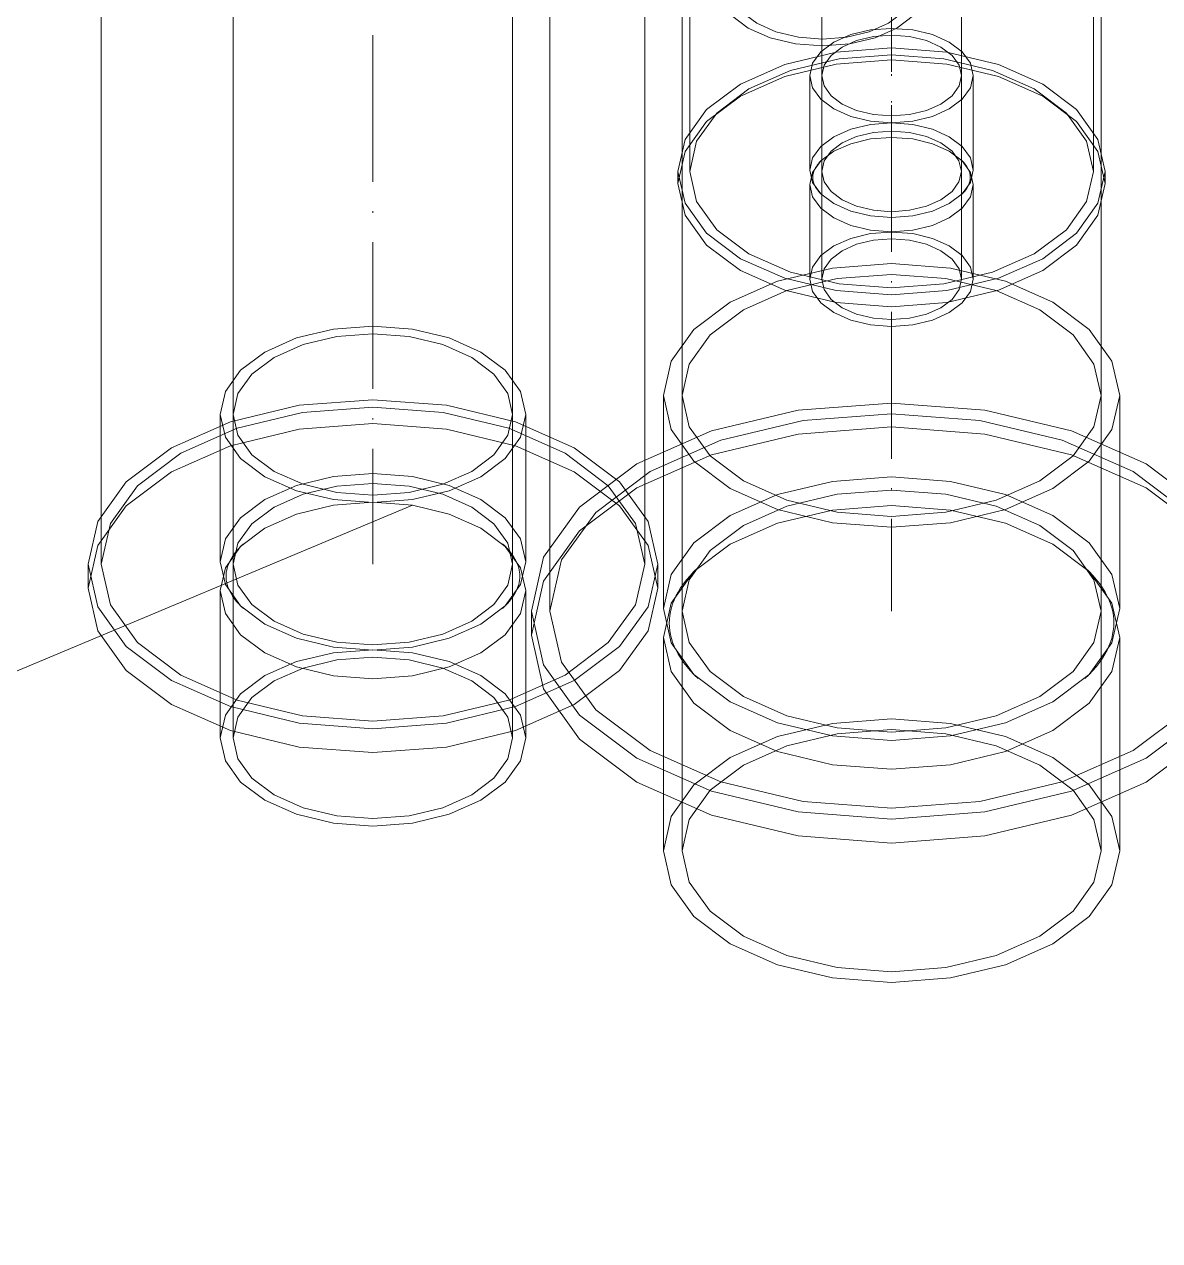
# Model space of a CAD drawing. Header units: millimetres. Extents: x -88595 to 880822, y -1054509 to -148035.
# Drawn here: x 387081.5 to 387158.9, y -308952 to -308869.1 of the extents above; entities that cross this region are included whole.
import ezdxf

# ---------------------------------------------------------------- set-up
doc = ezdxf.new("R2010")
doc.units = ezdxf.units.MM
doc.linetypes.add('$12$ADSK_Осевая', pattern=[14, 10, -2, 0, -2])
for name, color, linetype, lineweight in [('Изоляция', 7, 'Continuous', 18), ('Марки', 7, 'Continuous', 20), ('Трубопровод', 7, 'Continuous', 18), ('Трубопроводы', 7, 'Continuous', 18)]:
    doc.layers.add(name, color=color, linetype=linetype, lineweight=lineweight)

# ---------------------------------------------------------------- blocks, each defined once
blk = doc.blocks.new('$0$ADSK_МедьПайка_Муфта - Муфта медная под пайку-4468528-В_ОВ3_4')
at = {"layer": 'Трубопроводы', "color": 134, "true_color": 0x00a6a6}
for p, q in [((14948.945, 14985.5), (14948.945, 14970.966)), ((14950.215, 14985.5), (14950.215, 14954.473)), ((14978.785, 14954.473), (14978.785, 14985.5)), ((14980.055, 14970.966), (14980.055, 14985.5)), ((14948.945, 14969.007), (14948.945, 14954.473)), ((14980.055, 14954.473), (14980.055, 14969.007))]:
    blk.add_line(p, q, dxfattribs=at)
for points in [[(14975.499, 14991.85, 0), (14972.278, 14993.277, 0), (14968.526, 14994.175, 0), (14964.5, 14994.481, 0), (14960.474, 14994.175, 0), (14956.723, 14993.277, 0), (14953.501, 14991.85, 0), (14951.029, 14989.99, 0), (14949.475, 14987.824, 0), (14948.945, 14985.5, 0), (14949.475, 14983.176, 0), (14951.029, 14981.01, 0), (14953.501, 14979.15, 0)], [(14954.399, 14979.668, 0), (14952.129, 14981.376, 0), (14950.702, 14983.365, 0), (14950.215, 14985.5, 0), (14950.702, 14987.634, 0), (14952.129, 14989.624, 0), (14954.399, 14991.332, 0), (14957.358, 14992.642, 0), (14960.803, 14993.466, 0), (14964.5, 14993.747, 0), (14968.197, 14993.466, 0), (14971.643, 14992.642, 0), (14974.601, 14991.332, 0)], [(14953.501, 14979.15, 0), (14956.723, 14977.722, 0), (14960.474, 14976.825, 0), (14964.5, 14976.519, 0), (14968.526, 14976.825, 0), (14972.278, 14977.722, 0), (14975.499, 14979.15, 0), (14977.971, 14981.01, 0), (14979.525, 14983.176, 0), (14980.055, 14985.5, 0), (14979.525, 14987.824, 0), (14977.971, 14989.99, 0), (14975.499, 14991.85, 0)], [(14974.601, 14991.332, 0), (14976.871, 14989.624, 0), (14978.298, 14987.634, 0), (14978.785, 14985.5, 0), (14978.298, 14983.365, 0), (14976.871, 14981.376, 0), (14974.601, 14979.668, 0), (14971.643, 14978.357, 0), (14968.197, 14977.533, 0), (14964.5, 14977.252, 0), (14960.803, 14977.533, 0), (14957.358, 14978.357, 0), (14954.399, 14979.668, 0)], [(14975.499, 14977.317, 0), (14972.278, 14978.744, 0), (14968.526, 14979.641, 0), (14964.5, 14979.947, 0), (14960.474, 14979.641, 0), (14956.723, 14978.744, 0), (14953.501, 14977.317, 0), (14951.029, 14975.457, 0), (14949.475, 14973.291, 0), (14948.945, 14970.966, 0), (14949.475, 14968.642, 0), (14951.029, 14966.476, 0), (14953.501, 14964.616, 0)], [(14953.501, 14962.656, 0), (14951.029, 14964.516, 0), (14949.475, 14966.682, 0), (14948.945, 14969.007, 0), (14949.475, 14971.331, 0), (14951.029, 14973.497, 0), (14953.501, 14975.357, 0), (14956.723, 14976.784, 0), (14960.474, 14977.681, 0), (14964.5, 14977.987, 0), (14968.526, 14977.681, 0), (14972.278, 14976.784, 0), (14975.499, 14975.357, 0)], [(14953.501, 14964.616, 0), (14956.723, 14963.189, 0), (14960.474, 14962.292, 0), (14964.5, 14961.986, 0), (14968.526, 14962.292, 0), (14972.278, 14963.189, 0), (14975.499, 14964.616, 0), (14977.971, 14966.476, 0), (14979.525, 14968.642, 0), (14980.055, 14970.966, 0), (14979.525, 14973.291, 0), (14977.971, 14975.457, 0), (14975.499, 14977.317, 0)], [(14975.499, 14975.357, 0), (14977.971, 14973.497, 0), (14979.525, 14971.331, 0), (14980.055, 14969.007, 0), (14979.525, 14966.682, 0), (14977.971, 14964.516, 0), (14975.499, 14962.656, 0), (14972.278, 14961.229, 0), (14968.526, 14960.332, 0), (14964.5, 14960.026, 0), (14960.474, 14960.332, 0), (14956.723, 14961.229, 0), (14953.501, 14962.656, 0)], [(14951.313, 14973.769, 0), (14951.026, 14973.492, 0), (14950.763, 14973.214, 0), (14950.523, 14972.934, 0), (14950.308, 14972.655, 0), (14950.116, 14972.376, 0), (14949.947, 14972.099, 0), (14949.8, 14971.825, 0), (14949.675, 14971.553, 0), (14949.572, 14971.285, 0), (14949.489, 14971.019, 0), (14949.425, 14970.757, 0), (14949.38, 14970.496, 0), (14949.354, 14970.238, 0), (14949.345, 14969.98, 0), (14949.355, 14969.722, 0), (14949.382, 14969.463, 0), (14949.428, 14969.203, 0), (14949.492, 14968.94, 0), (14949.577, 14968.675, 0), (14949.681, 14968.406, 0), (14949.807, 14968.134, 0), (14949.955, 14967.86, 0), (14950.125, 14967.583, 0), (14950.318, 14967.304, 0), (14950.535, 14967.025, 0), (14950.775, 14966.745, 0), (14951.04, 14966.466, 0), (14951.313, 14966.204, 0)], [(14977.688, 14973.769, 0), (14977.974, 14973.492, 0), (14978.238, 14973.214, 0), (14978.477, 14972.934, 0), (14978.693, 14972.655, 0), (14978.885, 14972.376, 0), (14979.054, 14972.099, 0), (14979.2, 14971.825, 0), (14979.325, 14971.553, 0), (14979.429, 14971.285, 0), (14979.512, 14971.019, 0), (14979.575, 14970.757, 0), (14979.62, 14970.496, 0), (14979.647, 14970.238, 0), (14979.655, 14969.98, 0), (14979.646, 14969.722, 0), (14979.618, 14969.463, 0), (14979.573, 14969.203, 0), (14979.508, 14968.94, 0), (14979.424, 14968.675, 0), (14979.319, 14968.406, 0), (14979.193, 14968.134, 0), (14979.046, 14967.86, 0), (14978.876, 14967.583, 0), (14978.682, 14967.304, 0), (14978.465, 14967.025, 0), (14978.225, 14966.745, 0), (14977.961, 14966.466, 0), (14977.688, 14966.204, 0)], [(14953.501, 14948.123, 0), (14951.029, 14949.983, 0), (14949.475, 14952.149, 0), (14948.945, 14954.473, 0), (14949.475, 14956.797, 0), (14951.029, 14958.963, 0), (14953.501, 14960.823, 0), (14956.723, 14962.251, 0), (14960.474, 14963.148, 0), (14964.5, 14963.454, 0), (14968.526, 14963.148, 0), (14972.278, 14962.251, 0), (14975.499, 14960.823, 0)], [(14974.601, 14960.305, 0), (14971.643, 14961.616, 0), (14968.197, 14962.439, 0), (14964.5, 14962.72, 0), (14960.803, 14962.439, 0), (14957.358, 14961.616, 0), (14954.399, 14960.305, 0), (14952.129, 14958.597, 0), (14950.702, 14956.608, 0), (14950.215, 14954.473, 0), (14950.702, 14952.338, 0), (14952.129, 14950.349, 0), (14954.399, 14948.641, 0)], [(14975.499, 14960.823, 0), (14977.971, 14958.963, 0), (14979.525, 14956.797, 0), (14980.055, 14954.473, 0), (14979.525, 14952.149, 0), (14977.971, 14949.983, 0), (14975.499, 14948.123, 0), (14972.278, 14946.696, 0), (14968.526, 14945.798, 0), (14964.5, 14945.492, 0), (14960.474, 14945.798, 0), (14956.723, 14946.696, 0), (14953.501, 14948.123, 0)], [(14954.399, 14948.641, 0), (14957.358, 14947.331, 0), (14960.803, 14946.507, 0), (14964.5, 14946.226, 0), (14968.197, 14946.507, 0), (14971.643, 14947.331, 0), (14974.601, 14948.641, 0), (14976.871, 14950.349, 0), (14978.298, 14952.338, 0), (14978.785, 14954.473, 0), (14978.298, 14956.608, 0), (14976.871, 14958.597, 0), (14974.601, 14960.305, 0)]]:
    blk.add_polyline3d(points, dxfattribs=at)
blk = doc.blocks.new('$0$ADSK_МедьПайка_Муфта - Муфта медная под пайку-V70-В_ОВ3_4')
at = {"layer": 'Трубопроводы', "color": 134, "true_color": 0x00a6a6}
for p, q in [((14646.213, 14994.478), (14646.213, 14984.435)), ((14647.103, 14994.478), (14647.103, 14972.432)), ((14666.153, 14972.432), (14666.153, 14994.478)), ((14667.043, 14984.435), (14667.043, 14994.478)), ((14646.213, 14982.475), (14646.213, 14972.432)), ((14667.043, 14972.432), (14667.043, 14982.475))]:
    blk.add_line(p, q, dxfattribs=at)
for points in [[(14663.993, 14998.729, 0), (14661.836, 14999.685, 0), (14659.324, 15000.286, 0), (14656.628, 15000.491, 0), (14653.933, 15000.286, 0), (14651.421, 14999.685, 0), (14649.264, 14998.729, 0), (14647.609, 14997.484, 0), (14646.568, 14996.034, 0), (14646.213, 14994.478, 0), (14646.568, 14992.921, 0), (14647.609, 14991.471, 0), (14649.264, 14990.226, 0)], [(14649.893, 14990.589, 0), (14648.38, 14991.728, 0), (14647.428, 14993.054, 0), (14647.103, 14994.478, 0), (14647.428, 14995.901, 0), (14648.38, 14997.227, 0), (14649.893, 14998.366, 0), (14651.866, 14999.24, 0), (14654.163, 14999.789, 0), (14656.628, 14999.977, 0), (14659.094, 14999.789, 0), (14661.391, 14999.24, 0), (14663.364, 14998.366, 0)], [(14649.264, 14990.226, 0), (14651.421, 14989.27, 0), (14653.933, 14988.669, 0), (14656.628, 14988.464, 0), (14659.324, 14988.669, 0), (14661.836, 14989.27, 0), (14663.993, 14990.226, 0), (14665.648, 14991.471, 0), (14666.689, 14992.921, 0), (14667.043, 14994.478, 0), (14666.689, 14996.034, 0), (14665.648, 14997.484, 0), (14663.993, 14998.729, 0)], [(14663.364, 14998.366, 0), (14664.877, 14997.227, 0), (14665.829, 14995.901, 0), (14666.153, 14994.478, 0), (14665.829, 14993.054, 0), (14664.877, 14991.728, 0), (14663.364, 14990.589, 0), (14661.391, 14989.715, 0), (14659.094, 14989.166, 0), (14656.628, 14988.978, 0), (14654.163, 14989.166, 0), (14651.866, 14989.715, 0), (14649.893, 14990.589, 0)], [(14663.993, 14988.687, 0), (14661.836, 14989.642, 0), (14659.324, 14990.243, 0), (14656.628, 14990.448, 0), (14653.933, 14990.243, 0), (14651.421, 14989.642, 0), (14649.264, 14988.687, 0), (14647.609, 14987.441, 0), (14646.568, 14985.991, 0), (14646.213, 14984.435, 0), (14646.568, 14982.878, 0), (14647.609, 14981.428, 0), (14649.264, 14980.183, 0)], [(14649.264, 14978.223, 0), (14647.609, 14979.468, 0), (14646.568, 14980.919, 0), (14646.213, 14982.475, 0), (14646.568, 14984.031, 0), (14647.609, 14985.482, 0), (14649.264, 14986.727, 0), (14651.421, 14987.683, 0), (14653.933, 14988.283, 0), (14656.628, 14988.488, 0), (14659.324, 14988.283, 0), (14661.836, 14987.683, 0), (14663.993, 14986.727, 0)], [(14649.264, 14980.183, 0), (14651.421, 14979.227, 0), (14653.933, 14978.626, 0), (14656.628, 14978.421, 0), (14659.324, 14978.626, 0), (14661.836, 14979.227, 0), (14663.993, 14980.183, 0), (14665.648, 14981.428, 0), (14666.689, 14982.878, 0), (14667.043, 14984.435, 0), (14666.689, 14985.991, 0), (14665.648, 14987.441, 0), (14663.993, 14988.687, 0)], [(14663.993, 14986.727, 0), (14665.648, 14985.482, 0), (14666.689, 14984.031, 0), (14667.043, 14982.475, 0), (14666.689, 14980.919, 0), (14665.648, 14979.468, 0), (14663.993, 14978.223, 0), (14661.836, 14977.268, 0), (14659.324, 14976.667, 0), (14656.628, 14976.462, 0), (14653.933, 14976.667, 0), (14651.421, 14977.268, 0), (14649.264, 14978.223, 0)], [(14647.799, 14985.664, 0), (14647.617, 14985.489, 0), (14647.453, 14985.314, 0), (14647.304, 14985.141, 0), (14647.172, 14984.97, 0), (14647.056, 14984.802, 0), (14646.956, 14984.637, 0), (14646.87, 14984.476, 0), (14646.798, 14984.319, 0), (14646.739, 14984.167, 0), (14646.692, 14984.018, 0), (14646.657, 14983.873, 0), (14646.632, 14983.731, 0), (14646.618, 14983.59, 0), (14646.613, 14983.451, 0), (14646.619, 14983.312, 0), (14646.633, 14983.172, 0), (14646.658, 14983.03, 0), (14646.694, 14982.884, 0), (14646.741, 14982.735, 0), (14646.801, 14982.582, 0), (14646.874, 14982.425, 0), (14646.96, 14982.264, 0), (14647.062, 14982.099, 0), (14647.179, 14981.931, 0), (14647.311, 14981.76, 0), (14647.46, 14981.586, 0), (14647.626, 14981.412, 0), (14647.799, 14981.246, 0)], [(14665.458, 14985.664, 0), (14665.64, 14985.489, 0), (14665.804, 14985.314, 0), (14665.953, 14985.141, 0), (14666.085, 14984.97, 0), (14666.201, 14984.802, 0), (14666.301, 14984.637, 0), (14666.387, 14984.476, 0), (14666.459, 14984.319, 0), (14666.518, 14984.167, 0), (14666.565, 14984.018, 0), (14666.6, 14983.873, 0), (14666.625, 14983.731, 0), (14666.639, 14983.59, 0), (14666.643, 14983.451, 0), (14666.638, 14983.312, 0), (14666.624, 14983.172, 0), (14666.599, 14983.03, 0), (14666.563, 14982.884, 0), (14666.516, 14982.735, 0), (14666.456, 14982.582, 0), (14666.383, 14982.425, 0), (14666.297, 14982.264, 0), (14666.195, 14982.099, 0), (14666.078, 14981.931, 0), (14665.945, 14981.76, 0), (14665.796, 14981.586, 0), (14665.631, 14981.412, 0), (14665.458, 14981.246, 0)], [(14649.264, 14968.18, 0), (14647.609, 14969.426, 0), (14646.568, 14970.876, 0), (14646.213, 14972.432, 0), (14646.568, 14973.988, 0), (14647.609, 14975.439, 0), (14649.264, 14976.684, 0), (14651.421, 14977.64, 0), (14653.933, 14978.24, 0), (14656.628, 14978.445, 0), (14659.324, 14978.24, 0), (14661.836, 14977.64, 0), (14663.993, 14976.684, 0)], [(14663.364, 14976.321, 0), (14661.391, 14977.195, 0), (14659.094, 14977.744, 0), (14656.628, 14977.931, 0), (14654.163, 14977.744, 0), (14651.866, 14977.195, 0), (14649.893, 14976.321, 0), (14648.38, 14975.182, 0), (14647.428, 14973.855, 0), (14647.103, 14972.432, 0), (14647.428, 14971.009, 0), (14648.38, 14969.682, 0), (14649.893, 14968.544, 0)], [(14663.993, 14976.684, 0), (14665.648, 14975.439, 0), (14666.689, 14973.988, 0), (14667.043, 14972.432, 0), (14666.689, 14970.876, 0), (14665.648, 14969.426, 0), (14663.993, 14968.18, 0), (14661.836, 14967.225, 0), (14659.324, 14966.624, 0), (14656.628, 14966.419, 0), (14653.933, 14966.624, 0), (14651.421, 14967.225, 0), (14649.264, 14968.18, 0)], [(14649.893, 14968.544, 0), (14651.866, 14967.67, 0), (14654.163, 14967.12, 0), (14656.628, 14966.933, 0), (14659.094, 14967.12, 0), (14661.391, 14967.67, 0), (14663.364, 14968.544, 0), (14664.877, 14969.682, 0), (14665.829, 14971.009, 0), (14666.153, 14972.432, 0), (14665.829, 14973.855, 0), (14664.877, 14975.182, 0), (14663.364, 14976.321, 0)]]:
    blk.add_polyline3d(points, dxfattribs=at)
blk = doc.blocks.new('$0$ADSK_МедьПайка_Муфта - Муфта медная под пайку-V71-В_ОВ3_4')
at = {"layer": 'Трубопроводы', "color": 190, "true_color": 0x8000ff}
for p, q in [((14686.414, 15017.571), (14686.414, 15011.121)), ((14687.224, 15017.571), (14687.224, 15003.691)), ((14696.744, 15003.691), (14696.744, 15017.571)), ((14697.554, 15011.121), (14697.554, 15017.571)), ((14686.414, 15010.141), (14686.414, 15003.691)), ((14697.554, 15003.691), (14697.554, 15010.141))]:
    blk.add_line(p, q, dxfattribs=at)
for points in [[(14695.922, 15019.845, 0), (14694.769, 15020.356, 0), (14693.425, 15020.678, 0), (14691.984, 15020.787, 0), (14690.542, 15020.678, 0), (14689.199, 15020.356, 0), (14688.045, 15019.845, 0), (14687.16, 15019.179, 0), (14686.604, 15018.404, 0), (14686.414, 15017.571, 0), (14686.604, 15016.739, 0), (14687.16, 15015.964, 0), (14688.045, 15015.298, 0)], [(14688.618, 15015.628, 0), (14687.862, 15016.197, 0), (14687.386, 15016.86, 0), (14687.224, 15017.571, 0), (14687.386, 15018.283, 0), (14687.862, 15018.946, 0), (14688.618, 15019.515, 0), (14689.604, 15019.951, 0), (14690.752, 15020.226, 0), (14691.984, 15020.32, 0), (14693.216, 15020.226, 0), (14694.364, 15019.951, 0), (14695.35, 15019.515, 0)], [(14688.045, 15015.298, 0), (14689.199, 15014.786, 0), (14690.542, 15014.465, 0), (14691.984, 15014.356, 0), (14693.425, 15014.465, 0), (14694.769, 15014.786, 0), (14695.922, 15015.298, 0), (14696.808, 15015.964, 0), (14697.364, 15016.739, 0), (14697.554, 15017.571, 0), (14697.364, 15018.404, 0), (14696.808, 15019.179, 0), (14695.922, 15019.845, 0)], [(14695.35, 15019.515, 0), (14696.106, 15018.946, 0), (14696.582, 15018.283, 0), (14696.744, 15017.571, 0), (14696.582, 15016.86, 0), (14696.106, 15016.197, 0), (14695.35, 15015.628, 0), (14694.364, 15015.191, 0), (14693.216, 15014.917, 0), (14691.984, 15014.823, 0), (14690.752, 15014.917, 0), (14689.604, 15015.191, 0), (14688.618, 15015.628, 0)], [(14695.922, 15013.395, 0), (14694.769, 15013.906, 0), (14693.425, 15014.227, 0), (14691.984, 15014.337, 0), (14690.542, 15014.227, 0), (14689.199, 15013.906, 0), (14688.045, 15013.395, 0), (14687.16, 15012.729, 0), (14686.604, 15011.953, 0), (14686.414, 15011.121, 0), (14686.604, 15010.289, 0), (14687.16, 15009.513, 0), (14688.045, 15008.847, 0)], [(14688.045, 15007.867, 0), (14687.16, 15008.533, 0), (14686.604, 15009.309, 0), (14686.414, 15010.141, 0), (14686.604, 15010.974, 0), (14687.16, 15011.749, 0), (14688.045, 15012.415, 0), (14689.199, 15012.926, 0), (14690.542, 15013.248, 0), (14691.984, 15013.357, 0), (14693.425, 15013.248, 0), (14694.769, 15012.926, 0), (14695.922, 15012.415, 0)], [(14688.045, 15008.847, 0), (14689.199, 15008.336, 0), (14690.542, 15008.015, 0), (14691.984, 15007.905, 0), (14693.425, 15008.015, 0), (14694.769, 15008.336, 0), (14695.922, 15008.847, 0), (14696.808, 15009.513, 0), (14697.364, 15010.289, 0), (14697.554, 15011.121, 0), (14697.364, 15011.953, 0), (14696.808, 15012.729, 0), (14695.922, 15013.395, 0)], [(14695.922, 15012.415, 0), (14696.808, 15011.749, 0), (14697.364, 15010.974, 0), (14697.554, 15010.141, 0), (14697.364, 15009.309, 0), (14696.808, 15008.533, 0), (14695.922, 15007.867, 0), (14694.769, 15007.356, 0), (14693.425, 15007.035, 0), (14691.984, 15006.925, 0), (14690.542, 15007.035, 0), (14689.199, 15007.356, 0), (14688.045, 15007.867, 0)], [(14687.262, 15011.847, 0), (14687.163, 15011.752, 0), (14687.074, 15011.657, 0), (14686.994, 15011.563, 0), (14686.922, 15011.47, 0), (14686.858, 15011.378, 0), (14686.803, 15011.288, 0), (14686.756, 15011.2, 0), (14686.716, 15011.113, 0), (14686.684, 15011.028, 0), (14686.658, 15010.946, 0), (14686.638, 15010.865, 0), (14686.624, 15010.786, 0), (14686.616, 15010.707, 0), (14686.614, 15010.629, 0), (14686.617, 15010.551, 0), (14686.625, 15010.473, 0), (14686.639, 15010.393, 0), (14686.659, 15010.312, 0), (14686.685, 15010.23, 0), (14686.718, 15010.145, 0), (14686.758, 15010.058, 0), (14686.806, 15009.97, 0), (14686.861, 15009.879, 0), (14686.925, 15009.788, 0), (14686.997, 15009.694, 0), (14687.078, 15009.6, 0), (14687.168, 15009.506, 0), (14687.262, 15009.416, 0)], [(14696.706, 15011.847, 0), (14696.804, 15011.752, 0), (14696.893, 15011.657, 0), (14696.974, 15011.563, 0), (14697.046, 15011.47, 0), (14697.109, 15011.378, 0), (14697.164, 15011.288, 0), (14697.212, 15011.2, 0), (14697.251, 15011.113, 0), (14697.284, 15011.028, 0), (14697.31, 15010.946, 0), (14697.33, 15010.865, 0), (14697.343, 15010.786, 0), (14697.351, 15010.707, 0), (14697.354, 15010.629, 0), (14697.351, 15010.551, 0), (14697.343, 15010.473, 0), (14697.329, 15010.393, 0), (14697.309, 15010.312, 0), (14697.283, 15010.23, 0), (14697.25, 15010.145, 0), (14697.209, 15010.058, 0), (14697.162, 15009.97, 0), (14697.106, 15009.879, 0), (14697.042, 15009.788, 0), (14696.97, 15009.694, 0), (14696.889, 15009.6, 0), (14696.799, 15009.506, 0), (14696.706, 15009.416, 0)], [(14688.045, 15001.417, 0), (14687.16, 15002.083, 0), (14686.604, 15002.859, 0), (14686.414, 15003.691, 0), (14686.604, 15004.523, 0), (14687.16, 15005.299, 0), (14688.045, 15005.965, 0), (14689.199, 15006.476, 0), (14690.542, 15006.797, 0), (14691.984, 15006.907, 0), (14693.425, 15006.797, 0), (14694.769, 15006.476, 0), (14695.922, 15005.965, 0)], [(14695.35, 15005.634, 0), (14694.364, 15006.071, 0), (14693.216, 15006.346, 0), (14691.984, 15006.439, 0), (14690.752, 15006.346, 0), (14689.604, 15006.071, 0), (14688.618, 15005.634, 0), (14687.862, 15005.065, 0), (14687.386, 15004.402, 0), (14687.224, 15003.691, 0), (14687.386, 15002.98, 0), (14687.862, 15002.317, 0), (14688.618, 15001.748, 0)], [(14695.922, 15005.965, 0), (14696.808, 15005.299, 0), (14697.364, 15004.523, 0), (14697.554, 15003.691, 0), (14697.364, 15002.859, 0), (14696.808, 15002.083, 0), (14695.922, 15001.417, 0), (14694.769, 15000.906, 0), (14693.425, 15000.585, 0), (14691.984, 15000.475, 0), (14690.542, 15000.585, 0), (14689.199, 15000.906, 0), (14688.045, 15001.417, 0)], [(14688.618, 15001.748, 0), (14689.604, 15001.311, 0), (14690.752, 15001.036, 0), (14691.984, 15000.943, 0), (14693.216, 15001.036, 0), (14694.364, 15001.311, 0), (14695.35, 15001.748, 0), (14696.106, 15002.317, 0), (14696.582, 15002.98, 0), (14696.744, 15003.691, 0), (14696.582, 15004.402, 0), (14696.106, 15005.065, 0), (14695.35, 15005.634, 0)]]:
    blk.add_polyline3d(points, dxfattribs=at)
blk = doc.blocks.new('$0$ADSK_МедьПайка_Муфта - Муфта медная под пайку-V72-В_ОВ3_4')
at = {"layer": 'Трубопроводы', "color": 134, "true_color": 0x00a6a6}
for p, q in [((14680.12, 15039.236), (14680.12, 15032.459)), ((14680.93, 15039.236), (14680.93, 15023.723)), ((14693.63, 15023.723), (14693.63, 15039.236)), ((14694.44, 15032.459), (14694.44, 15039.236)), ((14680.12, 15030.5), (14680.12, 15023.723)), ((14694.44, 15023.723), (14694.44, 15030.5))]:
    blk.add_line(p, q, dxfattribs=at)
for points in [[(14694.44, 15039.236, 0), (14694.196, 15040.306, 0), (14693.481, 15041.303, 0), (14692.343, 15042.159, 0), (14690.86, 15042.816, 0), (14689.133, 15043.229, 0), (14687.28, 15043.37, 0), (14685.427, 15043.229, 0), (14683.7, 15042.816, 0), (14682.217, 15042.159, 0), (14681.079, 15041.303, 0), (14680.364, 15040.306, 0), (14680.12, 15039.236, 0)], [(14680.93, 15039.236, 0), (14681.147, 15040.185, 0), (14681.781, 15041.069, 0), (14682.79, 15041.829, 0), (14684.105, 15042.411, 0), (14685.637, 15042.778, 0), (14687.28, 15042.903, 0), (14688.924, 15042.778, 0), (14690.455, 15042.411, 0), (14691.77, 15041.829, 0), (14692.779, 15041.069, 0), (14693.414, 15040.185, 0), (14693.63, 15039.236, 0)], [(14680.12, 15039.236, 0), (14680.364, 15038.166, 0), (14681.079, 15037.169, 0), (14682.217, 15036.313, 0), (14683.7, 15035.656, 0), (14685.427, 15035.243, 0), (14687.28, 15035.103, 0), (14689.133, 15035.243, 0), (14690.86, 15035.656, 0), (14692.343, 15036.313, 0), (14693.481, 15037.169, 0), (14694.196, 15038.166, 0), (14694.44, 15039.236, 0)], [(14693.63, 15039.236, 0), (14693.414, 15038.288, 0), (14692.779, 15037.403, 0), (14691.77, 15036.644, 0), (14690.455, 15036.061, 0), (14688.924, 15035.695, 0), (14687.28, 15035.57, 0), (14685.637, 15035.695, 0), (14684.105, 15036.061, 0), (14682.79, 15036.644, 0), (14681.781, 15037.403, 0), (14681.147, 15038.288, 0), (14680.93, 15039.236, 0)], [(14694.44, 15032.459, 0), (14694.196, 15033.529, 0), (14693.481, 15034.526, 0), (14692.343, 15035.383, 0), (14690.86, 15036.039, 0), (14689.133, 15036.452, 0), (14687.28, 15036.593, 0), (14685.427, 15036.452, 0), (14683.7, 15036.039, 0), (14682.217, 15035.383, 0), (14681.079, 15034.526, 0), (14680.364, 15033.529, 0), (14680.12, 15032.459, 0)], [(14680.12, 15030.5, 0), (14680.364, 15031.57, 0), (14681.079, 15032.567, 0), (14682.217, 15033.423, 0), (14683.7, 15034.08, 0), (14685.427, 15034.493, 0), (14687.28, 15034.634, 0), (14689.133, 15034.493, 0), (14690.86, 15034.08, 0), (14692.343, 15033.423, 0), (14693.481, 15032.567, 0), (14694.196, 15031.57, 0), (14694.44, 15030.5, 0)], [(14680.52, 15031.48, 0), (14680.522, 15031.544, 0), (14680.529, 15031.609, 0), (14680.541, 15031.676, 0), (14680.558, 15031.747, 0), (14680.582, 15031.822, 0), (14680.613, 15031.901, 0), (14680.652, 15031.986, 0), (14680.699, 15032.075, 0), (14680.757, 15032.169, 0), (14680.825, 15032.268, 0), (14680.905, 15032.37, 0), (14680.995, 15032.476, 0), (14681.098, 15032.584, 0), (14681.21, 15032.692, 0)], [(14694.04, 15031.48, 0), (14694.038, 15031.544, 0), (14694.031, 15031.609, 0), (14694.019, 15031.676, 0), (14694.002, 15031.747, 0), (14693.978, 15031.822, 0), (14693.948, 15031.901, 0), (14693.909, 15031.986, 0), (14693.861, 15032.075, 0), (14693.803, 15032.169, 0), (14693.735, 15032.268, 0), (14693.656, 15032.37, 0), (14693.565, 15032.476, 0), (14693.462, 15032.584, 0), (14693.35, 15032.692, 0)], [(14680.12, 15032.459, 0), (14680.364, 15031.39, 0), (14681.079, 15030.393, 0), (14682.217, 15029.536, 0), (14683.7, 15028.879, 0), (14685.427, 15028.466, 0), (14687.28, 15028.326, 0), (14689.133, 15028.466, 0), (14690.86, 15028.879, 0), (14692.343, 15029.536, 0), (14693.481, 15030.393, 0), (14694.196, 15031.39, 0), (14694.44, 15032.459, 0)], [(14680.52, 15031.48, 0), (14680.522, 15031.416, 0), (14680.529, 15031.351, 0), (14680.541, 15031.283, 0), (14680.558, 15031.212, 0), (14680.582, 15031.137, 0), (14680.613, 15031.058, 0), (14680.652, 15030.974, 0), (14680.699, 15030.884, 0), (14680.757, 15030.79, 0), (14680.825, 15030.692, 0), (14680.905, 15030.589, 0), (14680.995, 15030.484, 0), (14681.098, 15030.375, 0), (14681.21, 15030.267, 0)], [(14694.04, 15031.48, 0), (14694.038, 15031.416, 0), (14694.031, 15031.351, 0), (14694.019, 15031.283, 0), (14694.002, 15031.212, 0), (14693.978, 15031.137, 0), (14693.948, 15031.058, 0), (14693.909, 15030.974, 0), (14693.861, 15030.884, 0), (14693.803, 15030.79, 0), (14693.735, 15030.692, 0), (14693.656, 15030.589, 0), (14693.565, 15030.484, 0), (14693.462, 15030.375, 0), (14693.35, 15030.267, 0)], [(14694.44, 15030.5, 0), (14694.196, 15029.43, 0), (14693.481, 15028.433, 0), (14692.343, 15027.577, 0), (14690.86, 15026.92, 0), (14689.133, 15026.507, 0), (14687.28, 15026.366, 0), (14685.427, 15026.507, 0), (14683.7, 15026.92, 0), (14682.217, 15027.577, 0), (14681.079, 15028.433, 0), (14680.364, 15029.43, 0), (14680.12, 15030.5, 0)], [(14680.12, 15023.723, 0), (14680.364, 15024.793, 0), (14681.079, 15025.79, 0), (14682.217, 15026.646, 0), (14683.7, 15027.303, 0), (14685.427, 15027.716, 0), (14687.28, 15027.857, 0), (14689.133, 15027.716, 0), (14690.86, 15027.303, 0), (14692.343, 15026.646, 0), (14693.481, 15025.79, 0), (14694.196, 15024.793, 0), (14694.44, 15023.723, 0)], [(14693.63, 15023.723, 0), (14693.414, 15024.672, 0), (14692.779, 15025.556, 0), (14691.77, 15026.315, 0), (14690.455, 15026.898, 0), (14688.924, 15027.264, 0), (14687.28, 15027.389, 0), (14685.637, 15027.264, 0), (14684.105, 15026.898, 0), (14682.79, 15026.315, 0), (14681.781, 15025.556, 0), (14681.147, 15024.672, 0), (14680.93, 15023.723, 0)], [(14694.44, 15023.723, 0), (14694.196, 15022.653, 0), (14693.481, 15021.656, 0), (14692.343, 15020.8, 0), (14690.86, 15020.143, 0), (14689.133, 15019.73, 0), (14687.28, 15019.589, 0), (14685.427, 15019.73, 0), (14683.7, 15020.143, 0), (14682.217, 15020.8, 0), (14681.079, 15021.656, 0), (14680.364, 15022.653, 0), (14680.12, 15023.723, 0)], [(14680.93, 15023.723, 0), (14681.147, 15022.774, 0), (14681.781, 15021.89, 0), (14682.79, 15021.131, 0), (14684.105, 15020.548, 0), (14685.637, 15020.182, 0), (14687.28, 15020.057, 0), (14688.924, 15020.182, 0), (14690.455, 15020.548, 0), (14691.77, 15021.131, 0), (14692.779, 15021.89, 0), (14693.414, 15022.774, 0), (14693.63, 15023.723, 0)]]:
    blk.add_polyline3d(points, dxfattribs=at)

msp = doc.modelspace()

# ---------------------------------------------------------------- linework, layer by layer
at = {"layer": 'Изоляция', "color": 134, "true_color": 0x00a6a6}
for p, q in [((387086.748, -308521.023), (387086.748, -308905.91)), ((387123.798, -308905.91), (387123.798, -308529.884)), ((387117.343, -308606.721), (387117.343, -308909.103)), ((387085.858, -308905.91), (387085.858, -308907.543)), ((387124.688, -308907.543), (387124.688, -308905.91)), ((387116.073, -308909.103), (387116.073, -308910.736))]:
    msp.add_line(p, q, dxfattribs=at)
at = {"layer": 'Изоляция', "color": 190, "true_color": 0x8000ff}
for p, q in [((387126.868, -308580.348), (387126.868, -308879.141)), ((387154.388, -308879.141), (387154.388, -308580.348)), ((387126.058, -308879.141), (387126.058, -308879.958)), ((387155.198, -308879.958), (387155.198, -308879.141))]:
    msp.add_line(p, q, dxfattribs=at)
for points in [[(387150.931, -308873.193, 0), (387147.913, -308871.856, 0), (387144.399, -308871.016, 0), (387140.628, -308870.729, 0), (387136.857, -308871.016, 0), (387133.343, -308871.856, 0), (387130.326, -308873.193, 0)], [(387130.899, -308873.524, 0), (387133.748, -308872.261, 0), (387137.067, -308871.468, 0), (387140.628, -308871.197, 0), (387144.19, -308871.468, 0), (387147.508, -308872.261, 0), (387150.358, -308873.524, 0)], [(387130.326, -308874.01, 0), (387133.343, -308872.673, 0), (387136.857, -308871.832, 0), (387140.628, -308871.546, 0), (387144.399, -308871.832, 0), (387147.913, -308872.673, 0), (387150.931, -308874.01, 0)], [(387130.326, -308873.193, 0), (387128.01, -308874.935, 0), (387126.555, -308876.964, 0), (387126.058, -308879.141, 0), (387126.555, -308881.319, 0), (387128.01, -308883.347, 0), (387130.326, -308885.09, 0)], [(387130.899, -308884.759, 0), (387128.712, -308883.114, 0), (387127.337, -308881.197, 0), (387126.868, -308879.141, 0), (387127.337, -308877.085, 0), (387128.712, -308875.169, 0), (387130.899, -308873.524, 0)], [(387150.358, -308873.524, 0), (387152.545, -308875.169, 0), (387153.92, -308877.085, 0), (387154.388, -308879.141, 0), (387153.92, -308881.197, 0), (387152.545, -308883.114, 0), (387150.358, -308884.759, 0)], [(387150.931, -308885.09, 0), (387153.246, -308883.347, 0), (387154.702, -308881.319, 0), (387155.198, -308879.141, 0), (387154.702, -308876.964, 0), (387153.246, -308874.935, 0), (387150.931, -308873.193, 0)], [(387130.326, -308885.906, 0), (387128.01, -308884.164, 0), (387126.555, -308882.135, 0), (387126.058, -308879.958, 0), (387126.555, -308877.781, 0), (387128.01, -308875.752, 0), (387130.326, -308874.01, 0)], [(387150.931, -308874.01, 0), (387153.246, -308875.752, 0), (387154.702, -308877.781, 0), (387155.198, -308879.958, 0), (387154.702, -308882.135, 0), (387153.246, -308884.164, 0), (387150.931, -308885.906, 0)], [(387130.326, -308885.09, 0), (387133.343, -308886.426, 0), (387136.857, -308887.267, 0), (387140.628, -308887.553, 0), (387144.399, -308887.267, 0), (387147.913, -308886.426, 0), (387150.931, -308885.09, 0)], [(387150.358, -308884.759, 0), (387147.508, -308886.021, 0), (387144.19, -308886.815, 0), (387140.628, -308887.086, 0), (387137.067, -308886.815, 0), (387133.748, -308886.021, 0), (387130.899, -308884.759, 0)], [(387150.931, -308885.906, 0), (387147.913, -308887.243, 0), (387144.399, -308888.083, 0), (387140.628, -308888.37, 0), (387136.857, -308888.083, 0), (387133.343, -308887.243, 0), (387130.326, -308885.906, 0)]]:
    msp.add_polyline3d(points, dxfattribs=at)
at = {"layer": 'Изоляция', "color": 134, "true_color": 0x00a6a6}
for points in [[(387119.002, -308897.983, 0), (387114.981, -308896.202, 0), (387110.298, -308895.082, 0), (387105.273, -308894.7, 0), (387100.248, -308895.082, 0), (387095.566, -308896.202, 0), (387091.545, -308897.983, 0)], [(387092.174, -308898.347, 0), (387096.011, -308896.647, 0), (387100.478, -308895.579, 0), (387105.273, -308895.214, 0), (387110.068, -308895.579, 0), (387114.536, -308896.647, 0), (387118.372, -308898.347, 0)], [(387157.991, -308899.079, 0), (387152.906, -308896.826, 0), (387146.984, -308895.41, 0), (387140.628, -308894.927, 0), (387134.273, -308895.41, 0), (387128.351, -308896.826, 0), (387123.265, -308899.079, 0)], [(387124.163, -308899.597, 0), (387128.986, -308897.461, 0), (387134.602, -308896.118, 0), (387140.628, -308895.66, 0), (387146.655, -308896.118, 0), (387152.271, -308897.461, 0), (387157.093, -308899.597, 0)], [(387091.545, -308899.616, 0), (387095.566, -308897.835, 0), (387100.248, -308896.715, 0), (387105.273, -308896.333, 0), (387110.298, -308896.715, 0), (387114.981, -308897.835, 0), (387119.002, -308899.616, 0)], [(387123.265, -308900.712, 0), (387128.351, -308898.459, 0), (387134.273, -308897.043, 0), (387140.628, -308896.56, 0), (387146.984, -308897.043, 0), (387152.906, -308898.459, 0), (387157.991, -308900.712, 0)], [(387091.545, -308897.983, 0), (387088.459, -308900.305, 0), (387086.52, -308903.008, 0), (387085.858, -308905.91, 0), (387086.52, -308908.811, 0), (387088.459, -308911.514, 0), (387091.545, -308913.836, 0)], [(387092.174, -308913.472, 0), (387089.23, -308911.257, 0), (387087.379, -308908.678, 0), (387086.748, -308905.91, 0), (387087.379, -308903.141, 0), (387089.23, -308900.562, 0), (387092.174, -308898.347, 0)], [(387118.372, -308898.347, 0), (387121.316, -308900.562, 0), (387123.167, -308903.141, 0), (387123.798, -308905.91, 0), (387123.167, -308908.678, 0), (387121.316, -308911.257, 0), (387118.372, -308913.472, 0)], [(387119.002, -308913.836, 0), (387122.087, -308911.514, 0), (387124.027, -308908.811, 0), (387124.688, -308905.91, 0), (387124.027, -308903.008, 0), (387122.087, -308900.305, 0), (387119.002, -308897.983, 0)], [(387123.265, -308899.079, 0), (387119.363, -308902.015, 0), (387116.91, -308905.434, 0), (387116.073, -308909.103, 0), (387116.91, -308912.773, 0), (387119.363, -308916.192, 0), (387123.265, -308919.128, 0)], [(387124.163, -308918.61, 0), (387120.463, -308915.825, 0), (387118.137, -308912.583, 0), (387117.343, -308909.103, 0), (387118.137, -308905.624, 0), (387120.463, -308902.382, 0), (387124.163, -308899.597, 0)], [(387157.093, -308899.597, 0), (387160.794, -308902.382, 0), (387163.12, -308905.624, 0), (387163.913, -308909.103, 0), (387163.12, -308912.583, 0), (387160.794, -308915.825, 0), (387157.093, -308918.61, 0)], [(387157.991, -308919.128, 0), (387161.894, -308916.192, 0), (387164.347, -308912.773, 0), (387165.183, -308909.103, 0), (387164.347, -308905.434, 0), (387161.894, -308902.015, 0), (387157.991, -308899.079, 0)], [(387091.545, -308915.469, 0), (387088.459, -308913.147, 0), (387086.52, -308910.444, 0), (387085.858, -308907.543, 0), (387086.52, -308904.641, 0), (387088.459, -308901.938, 0), (387091.545, -308899.616, 0)], [(387119.002, -308899.616, 0), (387122.087, -308901.938, 0), (387124.027, -308904.641, 0), (387124.688, -308907.543, 0), (387124.027, -308910.444, 0), (387122.087, -308913.147, 0), (387119.002, -308915.469, 0)], [(387123.265, -308920.761, 0), (387119.363, -308917.825, 0), (387116.91, -308914.406, 0), (387116.073, -308910.736, 0), (387116.91, -308907.067, 0), (387119.363, -308903.648, 0), (387123.265, -308900.712, 0)], [(387157.991, -308900.712, 0), (387161.894, -308903.648, 0), (387164.347, -308907.067, 0), (387165.183, -308910.736, 0), (387164.347, -308914.406, 0), (387161.894, -308917.825, 0), (387157.991, -308920.761, 0)], [(387118.372, -308913.472, 0), (387114.536, -308915.172, 0), (387110.068, -308916.241, 0), (387105.273, -308916.605, 0), (387100.478, -308916.241, 0), (387096.011, -308915.172, 0), (387092.174, -308913.472, 0)], [(387091.545, -308913.836, 0), (387095.566, -308915.617, 0), (387100.248, -308916.737, 0), (387105.273, -308917.119, 0), (387110.298, -308916.737, 0), (387114.981, -308915.617, 0), (387119.002, -308913.836, 0)], [(387119.002, -308915.469, 0), (387114.981, -308917.25, 0), (387110.298, -308918.37, 0), (387105.273, -308918.752, 0), (387100.248, -308918.37, 0), (387095.566, -308917.25, 0), (387091.545, -308915.469, 0)], [(387157.093, -308918.61, 0), (387152.271, -308920.746, 0), (387146.655, -308922.089, 0), (387140.628, -308922.547, 0), (387134.602, -308922.089, 0), (387128.986, -308920.746, 0), (387124.163, -308918.61, 0)], [(387123.265, -308919.128, 0), (387128.351, -308921.381, 0), (387134.273, -308922.797, 0), (387140.628, -308923.28, 0), (387146.984, -308922.797, 0), (387152.906, -308921.381, 0), (387157.991, -308919.128, 0)], [(387157.991, -308920.761, 0), (387152.906, -308923.014, 0), (387146.984, -308924.43, 0), (387140.628, -308924.913, 0), (387134.273, -308924.43, 0), (387128.351, -308923.014, 0), (387123.265, -308920.761, 0)]]:
    msp.add_polyline3d(points, dxfattribs=at)
at = {"layer": 'Марки'}
msp.add_line((387107.969, -308901.898), (377315.888, -313001.855), dxfattribs=at)
at = {"layer": 'Трубопровод', "color": 190, "true_color": 0x8000ff}
for p, q in [((387135.868, -308580.348), (387135.868, -308879.141)), ((387145.388, -308879.141), (387145.388, -308580.348))]:
    msp.add_line(p, q, dxfattribs=at)
at = {"layer": 'Трубопровод', "color": 190, "linetype": '$12$ADSK_Осевая', "true_color": 0x8000ff}
msp.add_line((387140.628, -308580.348), (387140.628, -308879.141), dxfattribs=at)
msp.add_line((387140.628, -308580.348), (387140.628, -308879.141), dxfattribs=at)
at = {"layer": 'Трубопровод', "color": 134, "true_color": 0x00a6a6}
for p, q in [((387095.748, -308587.86), (387095.748, -308905.91)), ((387114.798, -308905.91), (387114.798, -308587.86)), ((387126.343, -308606.721), (387126.343, -308909.103)), ((387154.913, -308909.103), (387154.913, -308606.721))]:
    msp.add_line(p, q, dxfattribs=at)
at = {"layer": 'Трубопровод', "color": 134, "linetype": '$12$ADSK_Осевая', "true_color": 0x00a6a6}
for p, q in [((387105.273, -308587.86), (387105.273, -308905.91)), ((387105.273, -308587.86), (387105.273, -308905.91)), ((387140.628, -308606.721), (387140.628, -308909.103)), ((387140.628, -308606.721), (387140.628, -308909.103))]:
    msp.add_line(p, q, dxfattribs=at)
at = {"layer": 'Трубопровод', "color": 190, "true_color": 0x8000ff}
for points in [[(387137.263, -308877.198, 0), (387138.248, -308876.761, 0), (387139.396, -308876.487, 0), (387140.628, -308876.393, 0), (387141.86, -308876.487, 0), (387143.008, -308876.761, 0), (387143.994, -308877.198, 0)], [(387137.263, -308881.085, 0), (387136.506, -308880.515, 0), (387136.031, -308879.853, 0), (387135.868, -308879.141, 0), (387136.031, -308878.43, 0), (387136.506, -308877.767, 0), (387137.263, -308877.198, 0)], [(387143.994, -308877.198, 0), (387144.751, -308877.767, 0), (387145.226, -308878.43, 0), (387145.388, -308879.141, 0), (387145.226, -308879.853, 0), (387144.751, -308880.515, 0), (387143.994, -308881.085, 0)], [(387143.994, -308881.085, 0), (387143.008, -308881.521, 0), (387141.86, -308881.796, 0), (387140.628, -308881.89, 0), (387139.396, -308881.796, 0), (387138.248, -308881.521, 0), (387137.263, -308881.085, 0)]]:
    msp.add_polyline3d(points, dxfattribs=at)
at = {"layer": 'Трубопровод', "color": 134, "true_color": 0x00a6a6}
for points in [[(387098.538, -308902.021, 0), (387100.511, -308901.147, 0), (387102.808, -308900.598, 0), (387105.273, -308900.41, 0), (387107.738, -308900.598, 0), (387110.036, -308901.147, 0), (387112.008, -308902.021, 0)], [(387130.527, -308903.272, 0), (387133.486, -308901.961, 0), (387136.931, -308901.137, 0), (387140.628, -308900.856, 0), (387144.326, -308901.137, 0), (387147.771, -308901.961, 0), (387150.729, -308903.272, 0)], [(387098.538, -308909.798, 0), (387097.024, -308908.659, 0), (387096.073, -308907.333, 0), (387095.748, -308905.91, 0), (387096.073, -308904.486, 0), (387097.024, -308903.16, 0), (387098.538, -308902.021, 0)], [(387112.008, -308902.021, 0), (387113.522, -308903.16, 0), (387114.474, -308904.486, 0), (387114.798, -308905.91, 0), (387114.474, -308907.333, 0), (387113.522, -308908.659, 0), (387112.008, -308909.798, 0)], [(387130.527, -308914.935, 0), (387128.257, -308913.227, 0), (387126.83, -308911.238, 0), (387126.343, -308909.103, 0), (387126.83, -308906.969, 0), (387128.257, -308904.98, 0), (387130.527, -308903.272, 0)], [(387150.729, -308903.272, 0), (387153, -308904.98, 0), (387154.427, -308906.969, 0), (387154.913, -308909.103, 0), (387154.427, -308911.238, 0), (387153, -308913.227, 0), (387150.729, -308914.935, 0)], [(387112.008, -308909.798, 0), (387110.036, -308910.672, 0), (387107.738, -308911.221, 0), (387105.273, -308911.409, 0), (387102.808, -308911.221, 0), (387100.511, -308910.672, 0), (387098.538, -308909.798, 0)], [(387150.729, -308914.935, 0), (387147.771, -308916.246, 0), (387144.326, -308917.07, 0), (387140.628, -308917.351, 0), (387136.931, -308917.07, 0), (387133.486, -308916.246, 0), (387130.527, -308914.935, 0)]]:
    msp.add_polyline3d(points, dxfattribs=at)

# ---------------------------------------------------------------- block references
at = {"layer": 'Трубопроводы', "color": 134, "true_color": 0x00a6a6}
for name, p in [('$0$ADSK_МедьПайка_Муфта - Муфта медная под пайку-V72-В_ОВ3_4', (372448.645, -323890.181)), ('$0$ADSK_МедьПайка_Муфта - Муфта медная под пайку-4468528-В_ОВ3_4', (372176.128, -323879.906)), ('$0$ADSK_МедьПайка_Муфта - Муфта медная под пайку-V70-В_ОВ3_4', (372448.645, -323890.181))]:
    msp.add_blockref(name, p, dxfattribs=at)
at = {"layer": 'Трубопроводы', "color": 190, "true_color": 0x8000ff}
msp.add_blockref('$0$ADSK_МедьПайка_Муфта - Муфта медная под пайку-V71-В_ОВ3_4', (372448.645, -323890.181), dxfattribs=at)

doc.saveas('drawing.dxf')
